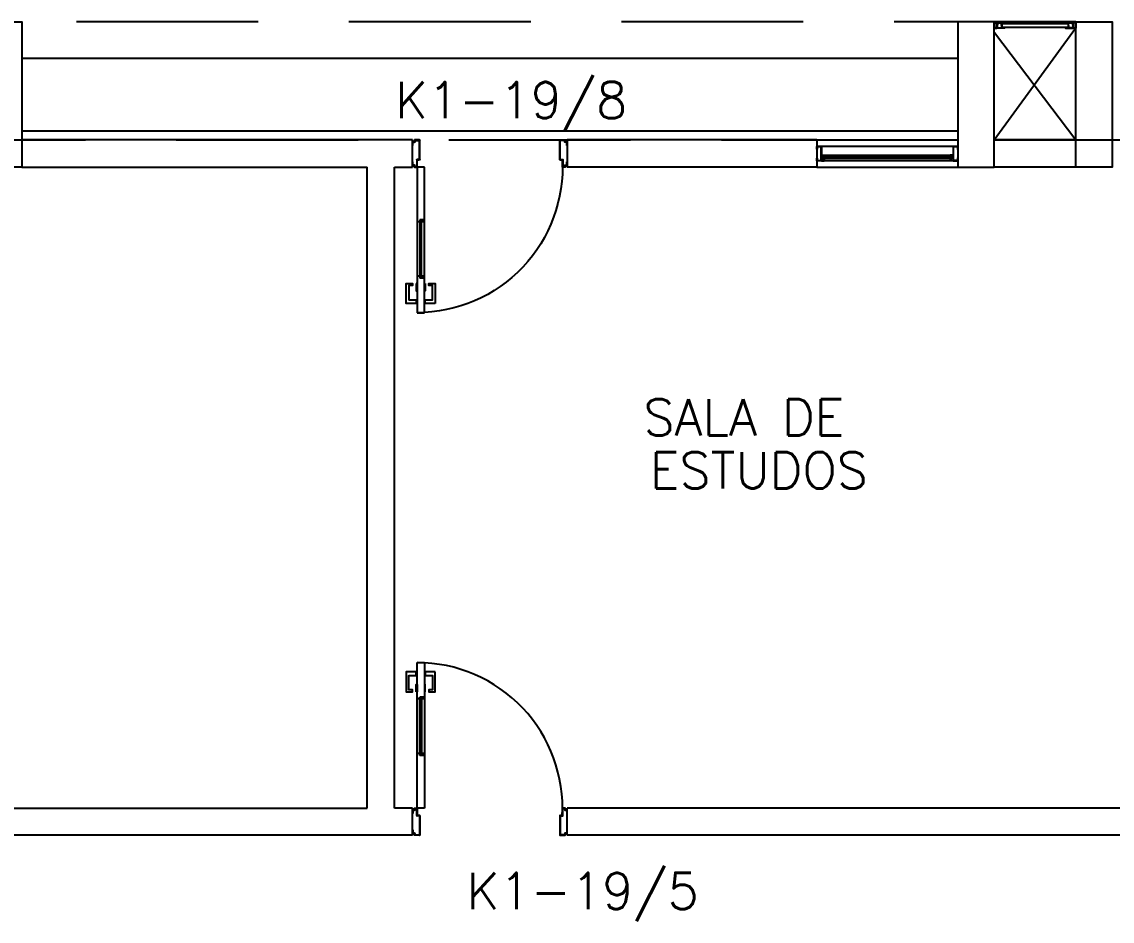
# Model space of a CAD drawing. Header units: millimetres. Extents: x 1887 to 2405, y 1100 to 1335.
# Drawn here: x 2149.61 to 2155.61, y 1259.78 to 1264.72 of the extents above; entities that cross this region are included whole.
import ezdxf

# ---------------------------------------------------------------- set-up
doc = ezdxf.new("R2010")
doc.units = ezdxf.units.MM
doc.linetypes.add('HIDDEN', pattern=[0.375, 0.25, -0.125])
for name, color, linetype in [('AR-ALV', 2, 'Continuous'), ('AR-ESQ', 1, 'Continuous'), ('AR-ESTC', 3, 'Continuous'), ('AR-PEITORIL', 1, 'Continuous'), ('AR-PORTA', 1, 'Continuous'), ('AR-PROJ', 1, 'HIDDEN'), ('AR-SHAFT', 1, 'Continuous'), ('DT-ESQ-BAGUETE-C', 2, 'Continuous'), ('DT-ESQ-BAGUETE-V', 1, 'Continuous'), ('DT-ESQ-CHAPA DOBRADA-V', 1, 'Continuous'), ('DT-ESQ-MARCO-V', 1, 'Continuous'), ('DT-ESQ-PERFIL CADEIRA-C', 2, 'Continuous'), ('DT-ESQ-PERFIL CADEIRA-V', 1, 'Continuous'), ('DT-ESQ-PERFIL U-C', 2, 'Continuous'), ('DT-ESQ-VENEZIANA-C', 2, 'Continuous'), ('DT-ESQ-VENEZIANA-V', 2, 'Continuous'), ('DT-ESQ-VIDRO-C', 2, 'Continuous'), ('ENDEREÇO', 2, 'Continuous'), ('maçaneta', 1, 'Continuous'), ('mov', 1, 'Continuous'), ('PM-PERFIL U-C', 2, 'Continuous'), ('PM-VIDRO', 1, 'Continuous'), ('pm1', 2, 'Continuous'), ('pm2', 2, 'Continuous'), ('TEXTO', 2, 'Continuous')]:
    doc.layers.add(name, color=color, linetype=linetype)
doc.styles.add('UNB-100', font='simplex.shx', dxfattribs={"height": 0.2})
doc.styles.add('UNB1-100', font='simplex.shx', dxfattribs={"height": 0.2})

# ---------------------------------------------------------------- blocks, each defined once
blk = doc.blocks.new('EF01-P')
at = {"layer": 'DT-ESQ-BAGUETE-C', "ltscale": 0.1}
for points in [[(0.0015, 0.035), (0.015, 0.035), (0.015, 0.0335), (0.0015, 0.0335), (0.0015, 0.005), (0.015, 0.005), (0.015, 0.0035), (0.0015, 0.0035, -0.414214), (0, 0.005), (0, 0.0335, -0.414214)], [(0.4485, 0.035), (0.435, 0.035), (0.435, 0.0335), (0.4485, 0.0335), (0.4485, 0.005), (0.435, 0.005), (0.435, 0.0035), (0.4485, 0.0035, 0.414214), (0.45, 0.005), (0.45, 0.0335, 0.414214)]]:
    blk.add_lwpolyline(points, format="xyb", close=True, dxfattribs=at)
at = {"layer": 'DT-ESQ-PERFIL CADEIRA-C', "color": 2, "ltscale": 0.1}
for points in [[(0.01, 0.0015), (0.01, 0.003), (0.0015, 0.003, 1), (0.0015, 0), (0.015, 0, 0.414214), (0.0165, 0.0015), (0.0165, 0.0335), (0.043, 0.0335)], [(0.407, 0.0065), (0.432, 0.0065), (0.432, 0.0165), (0.4335, 0.0165), (0.4335, 0.0065, -0.414214), (0.432, 0.005), (0.407, 0.005), (0.3935, 0.005, -1), (0.3935, 0.008), (0.407, 0.008), (0.407, 0.02), (0.407, 0.032), (0.3935, 0.032, -1), (0.3935, 0.035), (0.407, 0.035), (0.4335, 0.035, -0.414214), (0.435, 0.0335), (0.435, 0.0015), (0.4485, 0.0015)]]:
    blk.add_lwpolyline(points, format="xyb", dxfattribs=at)
at = {"layer": 'DT-ESQ-PERFIL CADEIRA-C', "ltscale": 0.1}
for points in [[(0.043, 0.0065), (0.018, 0.0065), (0.018, 0.0165), (0.0165, 0.0165), (0.0165, 0.0065, 0.414214), (0.018, 0.005), (0.043, 0.005), (0.0565, 0.005, 1), (0.0565, 0.008), (0.043, 0.008), (0.043, 0.02), (0.043, 0.032), (0.0565, 0.032, 1), (0.0565, 0.035), (0.043, 0.035), (0.0165, 0.035, 0.414214), (0.015, 0.0335), (0.015, 0.0015), (0.0015, 0.0015)], [(0.0415, 0.02), (0.0415, 0.032, -0.414214), (0.043, 0.0335), (0.0565, 0.0335)], [(0.0415, 0.02), (0.0415, 0.008, 0.414214), (0.043, 0.0065), (0.0565, 0.0065)], [(0.4085, 0.02), (0.4085, 0.032, 0.414214), (0.407, 0.0335), (0.3935, 0.0335)], [(0.4085, 0.02), (0.4085, 0.008, -0.414214), (0.407, 0.0065), (0.3935, 0.0065)], [(0.44, 0.0015), (0.44, 0.003), (0.4485, 0.003, -1), (0.4485, 0), (0.435, 0, -0.414214), (0.4335, 0.0015), (0.4335, 0.0335), (0.407, 0.0335)]]:
    blk.add_lwpolyline(points, format="xyb", dxfattribs=at)
at = {"layer": 'DT-ESQ-PERFIL CADEIRA-V', "ltscale": 0.1}
blk.add_line((0.015, 0), (0.435, 0), dxfattribs=at)
at = {"layer": 'DT-ESQ-VENEZIANA-C', "ltscale": 0.1}
for p, q in [((0.043, 0.0105), (0.407, 0.0105)), ((0.043, 0.009), (0.407, 0.009))]:
    blk.add_line(p, q, dxfattribs=at)
at = {"layer": 'DT-ESQ-VENEZIANA-V', "ltscale": 0.1}
blk.add_line((0.043, 0.031), (0.407, 0.031), dxfattribs=at)
blk = doc.blocks.new('EF04A-P')
at = {"layer": 'DT-ESQ-BAGUETE-C', "ltscale": 0.1}
for points in [[(0.039, -0.05), (0.0255, -0.05), (0.0255, -0.0485), (0.039, -0.0485), (0.039, -0.0365), (0.0255, -0.0365), (0.0255, -0.035), (0.039, -0.035, -0.414214), (0.0405, -0.0365), (0.0405, -0.0485, -0.414214)], [(0.736, -0.05), (0.7495, -0.05), (0.7495, -0.0485), (0.736, -0.0485), (0.736, -0.0365), (0.7495, -0.0365), (0.7495, -0.035), (0.736, -0.035, 0.414214), (0.7345, -0.0365), (0.7345, -0.0485, 0.414214)]]:
    blk.add_lwpolyline(points, format="xyb", close=True, dxfattribs=at)
at = {"layer": 'DT-ESQ-BAGUETE-V', "ltscale": 0.1}
blk.add_line((0.736, -0.05), (0.039, -0.05), dxfattribs=at)
at = {"layer": 'DT-ESQ-CHAPA DOBRADA-V', "ltscale": 0.1}
blk.add_line((0.735, -0.067), (0.04, -0.067), dxfattribs=at)
at = {"layer": 'DT-ESQ-MARCO-V', "ltscale": 0.1}
for p, q in [((0.0235, -0.035), (0.7515, -0.035)), ((0.0235, -0.115), (0.7515, -0.115))]:
    blk.add_line(p, q, dxfattribs=at)
at = {"layer": 'DT-ESQ-PERFIL U-C', "ltscale": 0.1}
for points in [[(0.025, -0.0655), (0.025, -0.0655, 0.414214), (0.0235, -0.067), (0.0235, -0.1135), (0.0015, -0.1135), (0.0015, -0.1), (0, -0.1), (0, -0.1135, 0.414214), (0.0015, -0.115), (0.0235, -0.115, 0.414214), (0.025, -0.1135), (0.025, -0.067), (0.04, -0.067, 1), (0.04, -0.064), (0.025, -0.064), (0.025, -0.0365, 0.414214), (0.0235, -0.035), (0.0015, -0.035, 0.414214), (0, -0.0365), (0, -0.05), (0.0015, -0.05), (0.0015, -0.0365), (0.0235, -0.0365), (0.0235, -0.064, 0.414214), (0.025, -0.0655), (0.04, -0.0655)], [(0.75, -0.0655), (0.75, -0.0655, -0.414214), (0.7515, -0.067), (0.7515, -0.1135), (0.7735, -0.1135), (0.7735, -0.1), (0.775, -0.1), (0.775, -0.1135, -0.414214), (0.7735, -0.115), (0.7515, -0.115, -0.414214), (0.75, -0.1135), (0.75, -0.067), (0.735, -0.067, -1), (0.735, -0.064), (0.75, -0.064), (0.75, -0.0365, -0.414214), (0.7515, -0.035), (0.7735, -0.035, -0.414214), (0.775, -0.0365), (0.775, -0.05), (0.7735, -0.05), (0.7735, -0.0365), (0.7515, -0.0365), (0.7515, -0.064, -0.414214), (0.75, -0.0655), (0.735, -0.0655)]]:
    blk.add_lwpolyline(points, format="xyb", dxfattribs=at)
at = {"layer": 'DT-ESQ-VIDRO-C', "ltscale": 0.1}
blk.add_lwpolyline([(0.027, -0.062), (0.027, -0.052), (0.748, -0.052), (0.748, -0.062)], close=True, dxfattribs=at)
blk = doc.blocks.new('PM3V-B')
at = {"layer": 'maçaneta'}
for points in [[(0.02, 0.9), (-0.035, 0.9), (-0.035, 0.79), (0, 0.79), (0, 0.8), (-0.02, 0.8), (-0.02, 0.8785, -0.414214), (-0.0185, 0.88), (0.02, 0.88)], [(0.125, 0.9), (0.07, 0.9), (0.07, 0.88), (0.1085, 0.88, -0.414214), (0.11, 0.8785), (0.11, 0.8), (0.09, 0.8), (0.09, 0.79), (0.125, 0.79)]]:
    blk.add_lwpolyline(points, format="xyb", close=True, dxfattribs=at)
for points in [[(0.02, 0.79), (0.02, 0.83), (0.025, 0.83), (0.025, 0.79)], [(0.07, 0.79), (0.07, 0.83), (0.065, 0.83), (0.065, 0.79)]]:
    blk.add_lwpolyline(points, close=True, dxfattribs=at)
at = {"layer": 'mov'}
blk.add_arc((0.025, 0.15), 0.8, 356.84716, 90, dxfattribs=at)
at = {"layer": 'PM-PERFIL U-C'}
for p, q in [((0, 0.12), (0, 0.1385)), ((0.002, 0.12), (0, 0.12)), ((0.0015, 0.14), (0.01, 0.14)), ((0.002, 0.138), (0.002, 0.12)), ((0.0105, 0.138), (0.002, 0.138)), ((0.01, 0.14), (0.01, 0.1485)), ((0.0115, 0.15), (0.0235, 0.15)), ((0.012, 0.148), (0.012, 0.1395)), ((0.023, 0.148), (0.012, 0.148)), ((0.023, 0.1085), (0.023, 0.148)), ((0.025, 0.15), (0.025, 0.109)), ((0.025, 0.1485), (0.025, 0.109)), ((0.825, 0.1485), (0.825, 0.109)), ((0.8385, 0.15), (0.8265, 0.15)), ((0.827, 0.148), (0.838, 0.148)), ((0.827, 0.1085), (0.827, 0.148)), ((0.838, 0.148), (0.838, 0.1395)), ((0.8395, 0.138), (0.848, 0.138)), ((0.84, 0.14), (0.84, 0.1485)), ((0.8485, 0.14), (0.84, 0.14)), ((0.848, 0.138), (0.848, 0.12)), ((0.848, 0.12), (0.85, 0.12)), ((0.85, 0.12), (0.85, 0.1385)), ((0.038, 0.107), (0.0245, 0.107)), ((0.025, 0.109), (0.035, 0.109)), ((0.0385, 0.109), (0.025, 0.109)), ((0.038, 0.107), (0.038, 0.002)), ((0.04, 0.1075), (0.04, 0.0015)), ((0.81, 0.1075), (0.81, 0.0015)), ((0.8115, 0.109), (0.825, 0.109)), ((0.812, 0.107), (0.8255, 0.107)), ((0.812, 0.107), (0.812, 0.002)), ((0.8252, 0.109), (0.8152, 0.109)), ((0, 0.03), (0.002, 0.03)), ((0, 0.0115), (0, 0.03)), ((0.01, 0.01), (0.0015, 0.01)), ((0.002, 0.03), (0.002, 0.012)), ((0.002, 0.012), (0.0105, 0.012)), ((0.01, 0.0015), (0.01, 0.01)), ((0.0385, 0), (0.0115, 0)), ((0.012, 0.0105), (0.012, 0.002)), ((0.012, 0.002), (0.038, 0.002)), ((0.8115, 0), (0.8385, 0)), ((0.838, 0.002), (0.812, 0.002)), ((0.8152, 0), (0.8402, 0)), ((0.838, 0.0105), (0.838, 0.002)), ((0.848, 0.012), (0.8395, 0.012)), ((0.84, 0.0015), (0.84, 0.01)), ((0.84, 0.01), (0.8485, 0.01)), ((0.8402, 0.01), (0.8502, 0.01)), ((0.8402, 0), (0.8402, 0.01)), ((0.85, 0.03), (0.848, 0.03)), ((0.848, 0.03), (0.848, 0.012)), ((0.85, 0.0115), (0.85, 0.03))]:
    blk.add_line(p, q, dxfattribs=at)
for centre, start, end in [((0.0015, 0.1385), 90, 180), ((0.0115, 0.1485), 90, 180), ((0.0105, 0.1395), 270, 0), ((0.0235, 0.1485), 360, 90), ((0.8265, 0.1485), 90, 180), ((0.8395, 0.1395), 180, 270), ((0.8385, 0.1485), 0, 90), ((0.8485, 0.1385), 0, 90), ((0.0245, 0.1085), 180, 270), ((0.0385, 0.1075), 0, 90), ((0.8115, 0.1075), 90, 180), ((0.8255, 0.1085), 270, 0), ((0.0015, 0.0115), 180, 270), ((0.0115, 0.0015), 180, 270), ((0.0105, 0.0105), 0, 90), ((0.0385, 0.0015), 269.93864, 0), ((0.8115, 0.0015), 180, 270.06136), ((0.8395, 0.0105), 90, 180), ((0.8385, 0.0015), 270, 0), ((0.8485, 0.0115), 270, 0)]:
    blk.add_arc(centre, 0.0015, start, end, dxfattribs=at)
at = {"layer": 'PM-VIDRO'}
for p, q in [((0.04, 0.45), (0.04, 0.75)), ((0.05, 0.75), (0.05, 0.45))]:
    blk.add_line(p, q, dxfattribs=at)
at = {"layer": 'pm1'}
for p, q in [((0.025, 0.95), (0.065, 0.95)), ((0.025, 0.75), (0.025, 0.95)), ((0.065, 0.95), (0.065, 0.76)), ((0.04, 0.75), (0.025, 0.75)), ((0.065, 0.76), (0.04, 0.76)), ((0.04, 0.75), (0.04, 0.76)), ((0.05, 0.76), (0.05, 0.75)), ((0.065, 0.75), (0.05, 0.75)), ((0.065, 0.76), (0.065, 0.75)), ((0.025, 0.15), (0.025, 0.45)), ((0.04, 0.45), (0.025, 0.45)), ((0.04, 0.44), (0.04, 0.45)), ((0.065, 0.44), (0.04, 0.44)), ((0.065, 0.45), (0.05, 0.45)), ((0.05, 0.45), (0.05, 0.44)), ((0.065, 0.45), (0.065, 0.44)), ((0.065, 0.44), (0.065, 0.15)), ((0.065, 0.15), (0.025, 0.15))]:
    blk.add_line(p, q, dxfattribs=at)
at = {"layer": 'pm2'}
for p, q in [((0.025, 0.45), (0.025, 0.75)), ((0.065, 0.75), (0.065, 0.45))]:
    blk.add_line(p, q, dxfattribs=at)
blk = doc.blocks.new('PM3V')
at = {"layer": 'maçaneta'}
for points in [[(0.02, 0.9), (-0.035, 0.9), (-0.035, 0.79), (0, 0.79), (0, 0.8), (-0.02, 0.8), (-0.02, 0.8785, -0.414214), (-0.0185, 0.88), (0.02, 0.88)], [(0.125, 0.9), (0.07, 0.9), (0.07, 0.88), (0.1085, 0.88, -0.414214), (0.11, 0.8785), (0.11, 0.8), (0.09, 0.8), (0.09, 0.79), (0.125, 0.79)]]:
    blk.add_lwpolyline(points, format="xyb", close=True, dxfattribs=at)
for points in [[(0.02, 0.79), (0.02, 0.83), (0.025, 0.83), (0.025, 0.79)], [(0.07, 0.79), (0.07, 0.83), (0.065, 0.83), (0.065, 0.79)]]:
    blk.add_lwpolyline(points, close=True, dxfattribs=at)
at = {"layer": 'mov'}
blk.add_arc((0.025, 0.15), 0.8, 356.84716, 90, dxfattribs=at)
at = {"layer": 'PM-PERFIL U-C'}
for p, q in [((0, 0.12), (0, 0.1385)), ((0.002, 0.12), (0, 0.12)), ((0.0015, 0.14), (0.01, 0.14)), ((0.002, 0.138), (0.002, 0.12)), ((0.0105, 0.138), (0.002, 0.138)), ((0.01, 0.14), (0.01, 0.1485)), ((0.0115, 0.15), (0.0235, 0.15)), ((0.012, 0.148), (0.012, 0.1395)), ((0.023, 0.148), (0.012, 0.148)), ((0.023, 0.1085), (0.023, 0.148)), ((0.025, 0.1485), (0.025, 0.109)), ((0.825, 0.1485), (0.825, 0.109)), ((0.8385, 0.15), (0.8265, 0.15)), ((0.827, 0.148), (0.838, 0.148)), ((0.827, 0.1085), (0.827, 0.148)), ((0.838, 0.148), (0.838, 0.1395)), ((0.8395, 0.138), (0.848, 0.138)), ((0.84, 0.14), (0.84, 0.1485)), ((0.8485, 0.14), (0.84, 0.14)), ((0.848, 0.138), (0.848, 0.12)), ((0.848, 0.12), (0.85, 0.12)), ((0.85, 0.12), (0.85, 0.1385)), ((0.038, 0.107), (0.0245, 0.107)), ((0.0385, 0.109), (0.025, 0.109)), ((0.038, 0.107), (0.038, 0.002)), ((0.04, 0.1075), (0.04, 0.0015)), ((0.81, 0.1075), (0.81, 0.0015)), ((0.8115, 0.109), (0.825, 0.109)), ((0.812, 0.107), (0.8255, 0.107)), ((0.812, 0.107), (0.812, 0.002)), ((0, 0.03), (0.002, 0.03)), ((0, 0.0115), (0, 0.03)), ((0.01, 0.01), (0.0015, 0.01)), ((0.002, 0.03), (0.002, 0.012)), ((0.002, 0.012), (0.0105, 0.012)), ((0.01, 0.0015), (0.01, 0.01)), ((0.0385, 0), (0.0115, 0)), ((0.012, 0.0105), (0.012, 0.002)), ((0.012, 0.002), (0.038, 0.002)), ((0.8115, 0), (0.8385, 0)), ((0.838, 0.002), (0.812, 0.002)), ((0.838, 0.0105), (0.838, 0.002)), ((0.848, 0.012), (0.8395, 0.012)), ((0.84, 0.0015), (0.84, 0.01)), ((0.84, 0.01), (0.8485, 0.01)), ((0.85, 0.03), (0.848, 0.03)), ((0.848, 0.03), (0.848, 0.012)), ((0.85, 0.0115), (0.85, 0.03))]:
    blk.add_line(p, q, dxfattribs=at)
for centre, start, end in [((0.0015, 0.1385), 90, 180), ((0.0115, 0.1485), 90, 180), ((0.0105, 0.1395), 270, 0), ((0.0235, 0.1485), 360, 90), ((0.8265, 0.1485), 90, 180), ((0.8395, 0.1395), 180, 270), ((0.8385, 0.1485), 0, 90), ((0.8485, 0.1385), 0, 90), ((0.0245, 0.1085), 180, 270), ((0.0385, 0.1075), 0, 90), ((0.8115, 0.1075), 90, 180), ((0.8255, 0.1085), 270, 0), ((0.0015, 0.0115), 180, 270), ((0.0115, 0.0015), 180, 270), ((0.0105, 0.0105), 0, 90), ((0.0385, 0.0015), 269.93864, 0), ((0.8115, 0.0015), 180, 270.06136), ((0.8395, 0.0105), 90, 180), ((0.8385, 0.0015), 270, 0), ((0.8485, 0.0115), 270, 0)]:
    blk.add_arc(centre, 0.0015, start, end, dxfattribs=at)
at = {"layer": 'PM-VIDRO'}
for p, q in [((0.04, 0.45), (0.04, 0.75)), ((0.05, 0.75), (0.05, 0.45))]:
    blk.add_line(p, q, dxfattribs=at)
at = {"layer": 'pm1'}
for p, q in [((0.025, 0.95), (0.065, 0.95)), ((0.025, 0.75), (0.025, 0.95)), ((0.065, 0.95), (0.065, 0.76)), ((0.04, 0.75), (0.025, 0.75)), ((0.065, 0.76), (0.04, 0.76)), ((0.04, 0.75), (0.04, 0.76)), ((0.05, 0.76), (0.05, 0.75)), ((0.065, 0.75), (0.05, 0.75)), ((0.065, 0.76), (0.065, 0.75)), ((0.025, 0.15), (0.025, 0.45)), ((0.04, 0.45), (0.025, 0.45)), ((0.04, 0.44), (0.04, 0.45)), ((0.065, 0.44), (0.04, 0.44)), ((0.065, 0.45), (0.05, 0.45)), ((0.05, 0.45), (0.05, 0.44)), ((0.065, 0.45), (0.065, 0.44)), ((0.065, 0.44), (0.065, 0.15)), ((0.065, 0.15), (0.025, 0.15))]:
    blk.add_line(p, q, dxfattribs=at)
at = {"layer": 'pm2'}
for p, q in [((0.025, 0.45), (0.025, 0.75)), ((0.065, 0.75), (0.065, 0.45)), ((0.025, 0.15), (0.025, 0.109)), ((0.025, 0.109), (0.035, 0.109)), ((0.8252, 0.109), (0.8152, 0.109)), ((0.8152, 0), (0.8402, 0)), ((0.8402, 0.01), (0.8502, 0.01)), ((0.8402, 0), (0.8402, 0.01))]:
    blk.add_line(p, q, dxfattribs=at)

msp = doc.modelspace()

# ---------------------------------------------------------------- linework, layer by layer
at = {"layer": 'AR-ALV'}
for p, q in [((2151.7597, 1264.0735), (2149.6097, 1264.0735)), ((2151.7597, 1263.9235), (2151.7597, 1264.0735)), ((2153.9847, 1264.0735), (2152.6097, 1264.0735)), ((2152.6097, 1264.0735), (2152.6097, 1263.9235)), ((2153.9847, 1264.0735), (2153.9847, 1263.9235)), ((2155.4097, 1264.0735), (2154.9597, 1264.0735)), ((2149.6097, 1263.9235), (2151.5097, 1263.9235)), ((2151.5097, 1260.3985), (2151.5097, 1263.9235)), ((2151.6597, 1260.3985), (2151.6597, 1263.9235)), ((2151.6597, 1263.9235), (2151.7597, 1263.9235)), ((2153.9847, 1263.9235), (2152.6097, 1263.9235)), ((2155.4097, 1263.9235), (2154.9597, 1263.9235)), ((2145.0597, 1260.3985), (2151.5097, 1260.3985)), ((2151.7597, 1260.3985), (2151.6597, 1260.3985)), ((2151.7597, 1260.2485), (2151.7597, 1260.3985)), ((2152.6097, 1260.2485), (2152.6097, 1260.3985)), ((2156.3097, 1260.3985), (2152.6097, 1260.3985)), ((2151.7597, 1260.2485), (2144.9097, 1260.2485)), ((2156.5597, 1260.2485), (2152.6097, 1260.2485))]:
    msp.add_line(p, q, dxfattribs=at)
at = {"layer": 'AR-ESTC'}
for points in [[(2149.4097, 1264.7235), (2149.6097, 1264.7235), (2149.6097, 1263.9235), (2149.4097, 1263.9235)], [(2154.9597, 1264.7235), (2154.7597, 1264.7235), (2154.7597, 1263.9235), (2154.9597, 1263.9235)], [(2155.4097, 1264.7235), (2155.6097, 1264.7235), (2155.6097, 1263.9235), (2155.4097, 1263.9235)]]:
    msp.add_lwpolyline(points, close=True, dxfattribs=at)
at = {"layer": 'AR-PEITORIL'}
for p, q in [((2153.9847, 1264.0735), (2154.7597, 1264.0735)), ((2153.9847, 1263.9235), (2154.7597, 1263.9235))]:
    msp.add_line(p, q, dxfattribs=at)
at = {"layer": 'AR-PROJ', "ltscale": 4}
msp.add_lwpolyline([(2130.9597, 1264.0735), (2197.4097, 1264.0735), (2197.4097, 1264.7235), (2130.9597, 1264.7235)], close=True, dxfattribs=at)
at = {"layer": 'AR-SHAFT'}
for p, q in [((2154.9597, 1264.0735), (2155.4082, 1264.6885)), ((2154.9612, 1264.6642), (2155.4097, 1264.0735)), ((2149.6097, 1264.5235), (2154.7597, 1264.5235)), ((2149.6097, 1264.1235), (2154.7597, 1264.1235))]:
    msp.add_line(p, q, dxfattribs=at)

# ---------------------------------------------------------------- block references
at = {"layer": 'AR-ESQ', "rotation": 180}
for name, p in [('EF01-P', (2155.4097, 1264.7235)), ('EF04A-P', (2154.7597, 1263.9235))]:
    msp.add_blockref(name, p, dxfattribs=at)
at = {"layer": 'AR-PORTA', "xscale": -1, "rotation": 180}
msp.add_blockref('PM3V-B', (2151.7597, 1264.0735), dxfattribs=at)
at = {"layer": 'AR-PORTA'}
msp.add_blockref('PM3V', (2151.7597, 1260.2485), dxfattribs=at)

# ---------------------------------------------------------------- texts
at = {"layer": 'ENDEREÇO', "style": 'UNB1-100'}
for s, p in [('K1-19/8', (2151.664, 1264.1926)), ('K1-19/5', (2152.0572, 1259.8429))]:
    msp.add_text(s, height=0.2, dxfattribs=at).set_placement(p)
at = {"layer": 'TEXTO', "style": 'UNB-100'}
for s, p in [('SALA DE', (2153.0296, 1262.4479)), ('ESTUDOS', (2153.0649, 1262.1571))]:
    msp.add_text(s, height=0.2, dxfattribs=at).set_placement(p)

doc.saveas('drawing.dxf')
